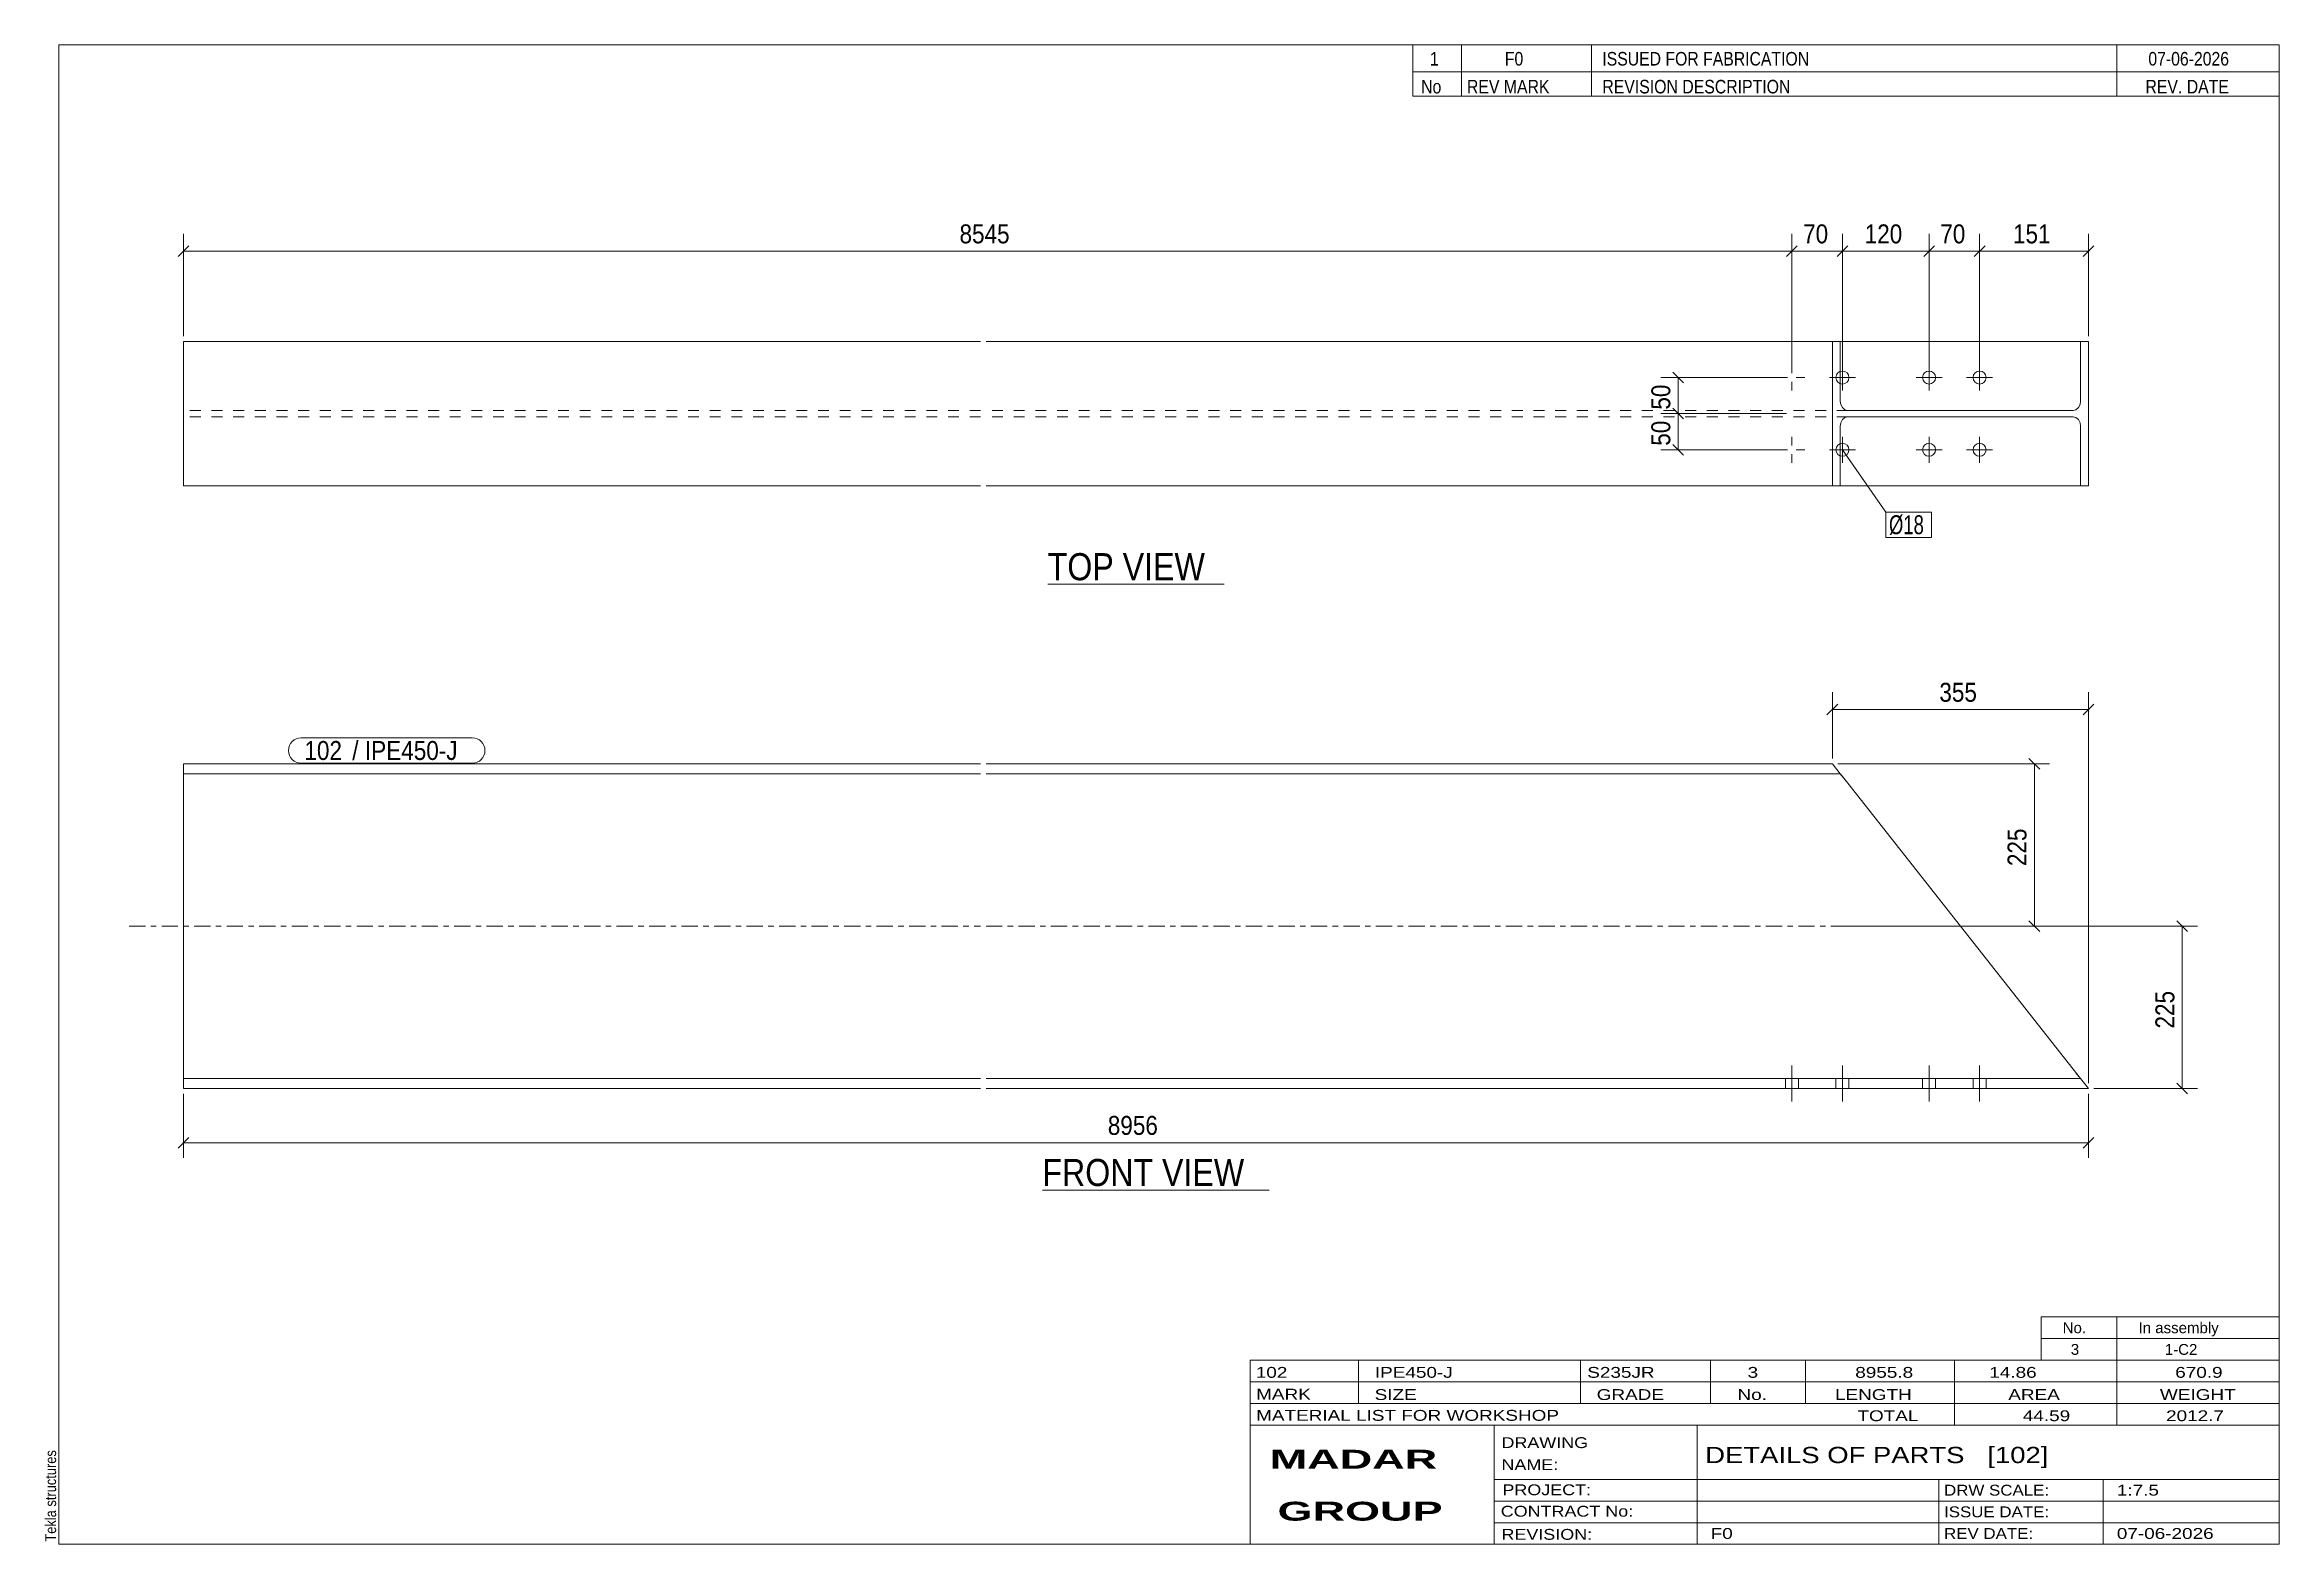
# Model space of a CAD drawing. Header units: millimetres. Extents: x 2 to 415, y 5 to 282.
import ezdxf

# ---------------------------------------------------------------- set-up
doc = ezdxf.new("R2010")
doc.units = ezdxf.units.MM
for name, pattern in [('XKITLINE00', [0]), ('XKITLINE02', [4, 2, -2]), ('XKITLINE03', [6, 3, -1, 1, -1])]:
    doc.linetypes.add(name, pattern=pattern)
for name, color, linetype, lineweight in [('Bolt', 3, 'Continuous', 0), ('BoltMark', 7, 'Continuous', 0), ('Dimensions', 7, 'Continuous', 0), ('DrawingSheet', 5, 'Continuous', 0), ('OtherObjectType', 7, 'Continuous', 0), ('Part', 2, 'Continuous', 0), ('PartMark', 7, 'Continuous', 0)]:
    doc.layers.add(name, color=color, linetype=linetype, lineweight=lineweight)
doc.styles.add('ARIAL', font='ARIAL.TTF')
doc.styles.add('ARIAL_BOLD', font='ARIALBD.TTF')
doc.styles.add('ARIAL_NARROW', font='ARIALN.TTF')

# ---------------------------------------------------------------- blocks, each defined once
blk = doc.blocks.new('*A1')
at = {"layer": 'Bolt', "color": 3, "linetype": 'XKITLINE00', "lineweight": 0}
for p, q in [((323.8, 91.04), (323.8, 89.18)), ((323.8, 91.04), (323.8, 89.18)), ((325, 93.44), (325, 86.78)), ((325, 93.44), (325, 86.78)), ((326.2, 91.04), (326.2, 89.18)), ((326.2, 91.04), (326.2, 89.18)), ((333.13, 91.04), (333.13, 89.18)), ((333.13, 91.04), (333.13, 89.18)), ((334.33, 93.44), (334.33, 86.78)), ((334.33, 93.44), (334.33, 86.78)), ((335.53, 91.04), (335.53, 89.18)), ((335.53, 91.04), (335.53, 89.18)), ((349.13, 91.04), (349.13, 89.18)), ((349.13, 91.04), (349.13, 89.18)), ((350.33, 93.44), (350.33, 86.78)), ((350.33, 93.44), (350.33, 86.78)), ((351.53, 91.04), (351.53, 89.18)), ((351.53, 91.04), (351.53, 89.18)), ((358.47, 91.04), (358.47, 89.18)), ((358.47, 91.04), (358.47, 89.18)), ((359.67, 93.44), (359.67, 86.78)), ((359.67, 93.44), (359.67, 86.78)), ((360.87, 91.04), (360.87, 89.18)), ((360.87, 91.04), (360.87, 89.18))]:
    blk.add_line(p, q, dxfattribs=at)
blk = doc.blocks.new('*A2')
at = {"layer": 'Part', "color": 2, "linetype": 'XKITLINE00', "lineweight": 0}
for p, q in [((28, 89.18), (28, 149.18)), ((28, 149.18), (175.2, 149.18)), ((176.2, 149.18), (332.47, 149.18)), ((333.94, 147.31), (332.47, 149.18)), ((175.2, 147.31), (28, 147.31)), ((333.94, 147.31), (176.2, 147.31)), ((335.31, 145.58), (333.94, 147.31)), ((376.94, 92.78), (335.31, 145.58)), ((175.2, 91.04), (28, 91.04)), ((378.3, 91.04), (176.2, 91.04)), ((376.94, 92.78), (378.3, 91.04)), ((379.77, 89.18), (378.3, 91.04)), ((175.2, 89.18), (28, 89.18)), ((379.77, 89.18), (176.2, 89.18))]:
    blk.add_line(p, q, dxfattribs=at)
at = {"layer": 'Part', "color": 7, "linetype": 'XKITLINE02', "lineweight": 0}
for p, q in [((335.31, 145.58), (334.05, 147.18)), ((378.3, 91.04), (377.46, 92.11))]:
    blk.add_line(p, q, dxfattribs=at)
at = {"layer": 'Part', "color": 7, "linetype": 'XKITLINE03', "lineweight": 0}
for p, q in [((18, 119.18), (175.2, 119.18)), ((176.2, 119.18), (366.12, 119.18))]:
    blk.add_line(p, q, dxfattribs=at)
blk = doc.blocks.new('*A3')
at = {"layer": 'Bolt', "color": 3, "linetype": 'XKITLINE00', "lineweight": 0}
for p, q in [((325, 222.92), (325, 221.32)), ((334.33, 218.12), (334.33, 222.92)), ((350.33, 218.12), (350.33, 222.92)), ((359.67, 218.12), (359.67, 222.92)), ((322.6, 220.52), (324.2, 220.52)), ((325, 218.12), (325, 219.72)), ((327.4, 220.52), (325.8, 220.52)), ((331.93, 220.52), (336.73, 220.52)), ((347.93, 220.52), (352.73, 220.52)), ((357.27, 220.52), (362.07, 220.52)), ((322.6, 207.18), (324.2, 207.18)), ((325, 209.58), (325, 207.98)), ((325, 204.78), (325, 206.38)), ((327.4, 207.18), (325.8, 207.18)), ((331.93, 207.18), (336.73, 207.18)), ((334.33, 204.78), (334.33, 209.58)), ((347.93, 207.18), (352.73, 207.18)), ((350.33, 204.78), (350.33, 209.58)), ((357.27, 207.18), (362.07, 207.18)), ((359.67, 204.78), (359.67, 209.58))]:
    blk.add_line(p, q, dxfattribs=at)
for centre in [(334.33, 220.52), (350.33, 220.52), (359.67, 220.52), (334.33, 207.18), (350.33, 207.18), (359.67, 207.18)]:
    blk.add_circle(centre, 1.2, dxfattribs=at)
blk = doc.blocks.new('*A4')
at = {"layer": 'Part', "color": 2, "linetype": 'XKITLINE00', "lineweight": 0}
for p, q in [((28, 200.52), (28, 227.18)), ((28, 227.18), (175.2, 227.18)), ((176.2, 227.18), (379.77, 227.18)), ((332.47, 200.52), (332.47, 227.18)), ((333.94, 216.18), (333.94, 227.18)), ((378.3, 227.18), (378.3, 216.18)), ((379.77, 227.18), (379.77, 200.52)), ((334.05, 215.52), (333.94, 216.18)), ((334.34, 214.96), (334.05, 215.52)), ((334.79, 214.58), (334.34, 214.96)), ((335.31, 214.45), (334.79, 214.58)), ((377.46, 214.58), (376.94, 214.45)), ((377.9, 214.96), (377.46, 214.58)), ((378.2, 215.52), (377.9, 214.96)), ((378.3, 216.18), (378.2, 215.52)), ((333.94, 211.52), (334.05, 212.18)), ((333.94, 200.52), (333.94, 211.52)), ((334.05, 212.18), (334.34, 212.74)), ((334.34, 212.74), (334.79, 213.12)), ((334.79, 213.12), (335.31, 213.25)), ((376.94, 214.45), (335.31, 214.45)), ((376.94, 213.25), (335.31, 213.25)), ((376.94, 213.25), (377.46, 213.12)), ((377.46, 213.12), (377.9, 212.74)), ((377.9, 212.74), (378.2, 212.18)), ((378.2, 212.18), (378.3, 211.52)), ((378.3, 200.52), (378.3, 211.52)), ((175.2, 200.52), (28, 200.52)), ((379.77, 200.52), (176.2, 200.52))]:
    blk.add_line(p, q, dxfattribs=at)
at = {"layer": 'Part', "color": 7, "linetype": 'XKITLINE02', "lineweight": 0}
for p, q in [((175.2, 214.45), (28, 214.45)), ((175.2, 213.25), (28, 213.25)), ((335.31, 214.45), (176.2, 214.45)), ((335.31, 213.25), (176.2, 213.25))]:
    blk.add_line(p, q, dxfattribs=at)
blk = doc.blocks.new('*A5')
at = {"layer": 'DrawingSheet', "color": 5, "linetype": 'XKITLINE00', "lineweight": 0}
for p, q in [((415, 282), (5, 282)), ((5, 282), (5, 5)), ((415, 5), (415, 282)), ((5, 5), (415, 5))]:
    blk.add_line(p, q, dxfattribs=at)
at = {"layer": 'DrawingSheet', "color": 5, "style": 'ARIAL', "width": 0.85}
blk.add_text('Tekla structures', height=2, rotation=90, dxfattribs=at).set_placement((4.5, 5.5))
blk = doc.blocks.new('*A6')
at = {"layer": 'OtherObjectType', "color": 7, "linetype": 'XKITLINE00', "lineweight": 0}
for p, q in [((371, 47), (415, 47)), ((371, 43), (371, 47)), ((385, 43), (385, 47)), ((415, 43), (415, 47)), ((371, 43), (415, 43)), ((371, 39), (371, 43)), ((385, 39), (385, 43)), ((415, 39), (415, 43)), ((371, 39), (415, 39))]:
    blk.add_line(p, q, dxfattribs=at)
at = {"layer": 'OtherObjectType', "color": 7, "style": 'ARIAL_NARROW', "width": 1.211571}
for s, p in [('No.', (375, 44)), ('In assembly', (389, 44)), ('3', (376.5, 40)), ('1-C2', (393.86, 40))]:
    blk.add_text(s, height=2, dxfattribs=at).set_placement(p)
blk = doc.blocks.new('*A7')
at = {"layer": 'OtherObjectType', "color": 7, "linetype": 'XKITLINE00', "lineweight": 0}
for p, q in [((255, 282), (415, 282)), ((415, 282), (255, 282)), ((255, 282), (255, 277)), ((264, 282), (264, 277)), ((288, 282), (288, 277)), ((385, 282), (385, 277)), ((415, 282), (415, 277)), ((255, 277), (415, 277)), ((255, 277), (255, 272.5)), ((255, 277), (415, 277)), ((264, 277), (264, 272.5)), ((288, 277), (288, 272.5)), ((385, 277), (385, 272.5)), ((415, 277), (415, 272.5)), ((415, 272.5), (255, 272.5))]:
    blk.add_line(p, q, dxfattribs=at)
at = {"layer": 'OtherObjectType', "color": 7, "style": 'ARIAL_NARROW'}
for s, width, p in [('1', 1.017001, (258.16, 278.15)), ('F0', 1.017001, (272, 278.15)), ('ISSUED FOR FABRICATION', 1.017001, (290, 278.15)), ('07-06-2026', 1.017001, (390.82, 278.15)), ('No', 1.02, (256.54, 273)), ('REV MARK', 1.02, (265, 273)), ('REVISION DESCRIPTION', 1.02, (290, 273)), ('REV. DATE', 1.02, (390.28, 273))]:
    blk.add_text(s, height=2.5, dxfattribs=dict(at, width=width)).set_placement(p)
blk = doc.blocks.new('*A8')
at = {"layer": 'OtherObjectType', "color": 7, "linetype": 'XKITLINE00', "lineweight": 0}
for p, q in [((225, 39), (415, 39)), ((225, 39), (225, 35)), ((225, 39), (415, 39)), ((245, 35), (245, 39)), ((286, 35), (286, 39)), ((310, 35), (310, 39)), ((327.5, 35), (327.5, 39)), ((355, 35), (355, 39)), ((385, 35), (385, 39)), ((415, 35), (415, 39)), ((225, 35), (415, 35)), ((225, 35), (225, 5)), ((225, 35), (415, 35)), ((245, 31), (245, 35)), ((286, 31), (286, 35)), ((310, 31), (310, 35)), ((327.5, 31), (327.5, 35)), ((355, 31), (355, 35)), ((385, 31), (385, 35)), ((415, 31), (415, 35)), ((225, 31), (415, 31)), ((355, 27), (355, 31)), ((385, 27), (385, 31)), ((415, 27), (415, 31)), ((225, 27), (415, 27)), ((270, 21), (270, 27)), ((307.5, 17), (307.5, 27)), ((415, 21), (415, 27)), ((270, 21), (270, 5)), ((415, 17), (415, 21)), ((270, 17), (415, 17)), ((307.5, 5), (307.5, 17)), ((352.16, 13), (352.16, 17)), ((382.5, 5), (382.5, 17)), ((415, 13), (415, 17)), ((270, 13), (415, 13)), ((352.16, 5), (352.16, 13)), ((415, 9), (415, 13)), ((270, 9), (415, 9)), ((415, 5), (415, 9)), ((225, 5), (415, 5)), ((262.5, 5), (415, 5))]:
    blk.add_line(p, q, dxfattribs=at)
at = {"layer": 'OtherObjectType', "color": 7, "style": 'ARIAL_NARROW'}
for s, height, width, p in [('102', 2, 1.525501, (226.01, 35.76)), ('IPE450-J', 2, 1.525501, (248, 35.76)), ('S235JR', 2, 1.525501, (287.22, 35.76)), ('3', 2, 1.525501, (316.82, 35.76)), ('8955.8', 2, 1.525501, (336.7, 35.76)), ('14.86', 2, 1.525501, (361.45, 35.76)), ('670.9', 2, 1.525501, (395.78, 35.76)), ('MARK', 2, 1.525501, (226.08, 31.73)), ('SIZE', 2, 1.525501, (247.96, 31.66)), ('GRADE', 2, 1.525501, (288.96, 31.66)), ('No.', 2, 1.525501, (314.96, 31.66)), ('LENGTH', 2, 1.525501, (332.96, 31.66)), ('AREA', 2, 1.525501, (364.96, 31.66)), ('WEIGHT', 2, 1.525501, (392.96, 31.66)), ('MATERIAL LIST FOR WORKSHOP', 2, 1.525501, (226.08, 27.82)), ('TOTAL', 2, 1.525501, (337.1, 27.75)), ('44.59', 2, 1.525501, (367.64, 27.75)), ('2012.7', 2, 1.525501, (394.09, 27.75)), ('DRAWING', 2, 1.445, (271.38, 22.78)), ('NAME:', 2, 1.445, (271.38, 18.72)), ('DETAILS OF PARTS   [102]', 3, 1.474651, (309, 20)), ('PROJECT:', 2, 1.445, (271.55, 14.07)), ('DRW SCALE:', 2, 1.36, (353.1, 14)), ('1:7.5', 2, 1.525501, (385, 14)), ('CONTRACT No:', 2, 1.445, (271.25, 10.11)), ('ISSUE DATE:', 2, 1.36, (353.1, 10)), ('REVISION:', 2, 1.445, (271.38, 5.84)), ('F0', 2, 1.525501, (310, 6)), ('REV DATE:', 2, 1.36, (353.1, 6)), ('07-06-2026', 2, 1.525501, (385, 6))]:
    blk.add_text(s, height=height, dxfattribs=dict(at, width=width)).set_placement(p)
at = {"layer": 'OtherObjectType', "color": 1, "style": 'ARIAL_BOLD', "width": 1.7}
for s, p in [('MADAR ', (228.58, 18.97)), ('GROUP', (230.03, 9.37))]:
    blk.add_text(s, height=3.5, dxfattribs=at).set_placement(p)
blk = doc.blocks.new('*A9')
at = {"layer": 'Dimensions', "color": 7, "linetype": 'XKITLINE00', "lineweight": 0}
for p, q in [((396.08, 120.17), (398.06, 118.19)), ((357.12, 119.18), (399.87, 119.18)), ((397.07, 89.18), (397.07, 119.18)), ((380.77, 89.18), (399.87, 89.18)), ((396.08, 90.17), (398.06, 88.19))]:
    blk.add_line(p, q, dxfattribs=at)
at = {"layer": 'Dimensions', "color": 3}
for p in [(397.07, 119.18), (397.07, 89.18)]:
    blk.add_point(p, dxfattribs=at)
at = {"layer": 'Dimensions', "color": 3, "style": 'ARIAL', "width": 0.85}
blk.add_text('225', height=3.5, rotation=90.0002, dxfattribs=at).set_placement((395.62, 100.28))
blk = doc.blocks.new('*A10')
at = {"layer": 'Dimensions', "color": 7, "linetype": 'XKITLINE00', "lineweight": 0}
for p, q in [((333.47, 149.18), (372.57, 149.18)), ((368.78, 150.17), (370.76, 148.19)), ((369.77, 119.18), (369.77, 149.18)), ((368.78, 120.17), (370.76, 118.19)), ((333.47, 119.18), (372.57, 119.18))]:
    blk.add_line(p, q, dxfattribs=at)
at = {"layer": 'Dimensions', "color": 3}
for p in [(369.77, 149.18), (369.77, 119.18)]:
    blk.add_point(p, dxfattribs=at)
at = {"layer": 'Dimensions', "color": 3, "style": 'ARIAL', "width": 0.85}
blk.add_text('225', height=3.5, rotation=90.0002, dxfattribs=at).set_placement((368.32, 130.28))
blk = doc.blocks.new('*A11')
at = {"layer": 'Dimensions', "color": 7, "linetype": 'XKITLINE00', "lineweight": 0}
for p, q in [((28, 88.18), (28, 76.38)), ((379.77, 88.18), (379.77, 76.38)), ((28.99, 80.17), (27.01, 78.19)), ((28, 79.18), (379.77, 79.18)), ((380.76, 80.17), (378.78, 78.19))]:
    blk.add_line(p, q, dxfattribs=at)
at = {"layer": 'Dimensions', "color": 3}
for p in [(28, 79.18), (379.77, 79.18)]:
    blk.add_point(p, dxfattribs=at)
at = {"layer": 'Dimensions', "color": 3, "style": 'ARIAL', "width": 0.85}
blk.add_text('8956', height=3.5, dxfattribs=at).set_placement((198.69, 80.63))
blk = doc.blocks.new('*A12')
at = {"layer": 'Dimensions', "color": 7, "linetype": 'XKITLINE00', "lineweight": 0}
for p, q in [((332.47, 150.18), (332.47, 162.38)), ((379.77, 90.18), (379.77, 162.38)), ((333.46, 160.17), (331.48, 158.19)), ((332.47, 159.18), (379.77, 159.18)), ((380.76, 160.17), (378.78, 158.19))]:
    blk.add_line(p, q, dxfattribs=at)
at = {"layer": 'Dimensions', "color": 3}
for p in [(332.47, 159.18), (379.77, 159.18)]:
    blk.add_point(p, dxfattribs=at)
at = {"layer": 'Dimensions', "color": 3, "style": 'ARIAL', "width": 0.85}
blk.add_text('355', height=3.5, dxfattribs=at).set_placement((352.23, 160.63))
blk = doc.blocks.new('*A13')
at = {"layer": 'PartMark', "color": 7, "linetype": 'XKITLINE00', "lineweight": 0}
for p, q in [((49.75, 153.98), (81.34, 153.98)), ((49.75, 149.28), (81.34, 149.28))]:
    blk.add_line(p, q, dxfattribs=at)
for centre, start, end in [((49.75, 151.63), 90, 270), ((81.34, 151.63), 270, 90)]:
    blk.add_arc(centre, 2.35, start, end, dxfattribs=at)
at = {"layer": 'PartMark', "color": 1, "style": 'ARIAL', "width": 0.85}
blk.add_text('102', height=3.5, dxfattribs=at).set_placement((50.35, 149.88))
at = {"layer": 'PartMark', "color": 3, "style": 'ARIAL', "width": 0.85}
for s, p in [('/', (59.19, 149.88)), ('IPE450-J', (61.53, 149.88))]:
    blk.add_text(s, height=3.5, dxfattribs=at).set_placement(p)
blk = doc.blocks.new('*A14')
at = {"layer": 'OtherObjectType', "color": 7, "linetype": 'XKITLINE00', "lineweight": 0}
blk.add_line((186.61, 70.43), (228.46, 70.43), dxfattribs=at)
at = {"layer": 'OtherObjectType', "color": 3, "style": 'ARIAL', "width": 0.85}
blk.add_text('FRONT VIEW', height=5, dxfattribs=at).set_placement((186.61, 71.18))
blk = doc.blocks.new('*A15')
at = {"layer": 'Dimensions', "color": 7, "linetype": 'XKITLINE00', "lineweight": 0}
for p, q in [((303.01, 214.84), (304.99, 212.86)), ((324, 213.85), (300.8, 213.85)), ((304, 207.18), (304, 213.85)), ((324, 207.18), (300.8, 207.18)), ((303.01, 208.17), (304.99, 206.19))]:
    blk.add_line(p, q, dxfattribs=at)
at = {"layer": 'Dimensions', "color": 3}
for p in [(304, 213.85), (304, 207.18)]:
    blk.add_point(p, dxfattribs=at)
at = {"layer": 'Dimensions', "color": 3, "style": 'ARIAL', "width": 0.85}
blk.add_text('50', height=3.5, rotation=90.0002, dxfattribs=at).set_placement((302.55, 207.92))
blk = doc.blocks.new('*A16')
at = {"layer": 'Dimensions', "color": 7, "linetype": 'XKITLINE00', "lineweight": 0}
for p, q in [((324, 220.52), (300.8, 220.52)), ((303.01, 221.51), (304.99, 219.53)), ((304, 213.85), (304, 220.52)), ((303.01, 214.84), (304.99, 212.86)), ((324, 213.85), (300.8, 213.85))]:
    blk.add_line(p, q, dxfattribs=at)
at = {"layer": 'Dimensions', "color": 3}
for p in [(304, 220.52), (304, 213.85)]:
    blk.add_point(p, dxfattribs=at)
at = {"layer": 'Dimensions', "color": 3, "style": 'ARIAL', "width": 0.85}
blk.add_text('50', height=3.5, rotation=90.0002, dxfattribs=at).set_placement((302.55, 214.59))
blk = doc.blocks.new('*A17')
at = {"layer": 'Dimensions', "color": 7, "linetype": 'XKITLINE00', "lineweight": 0}
for p, q in [((28.99, 244.84), (27.01, 242.86)), ((28, 228.18), (28, 247.05)), ((28, 243.85), (325, 243.85)), ((325.99, 244.84), (324.01, 242.86)), ((325, 221.52), (325, 247.05))]:
    blk.add_line(p, q, dxfattribs=at)
at = {"layer": 'Dimensions', "color": 3}
for p in [(28, 243.85), (325, 243.85)]:
    blk.add_point(p, dxfattribs=at)
at = {"layer": 'Dimensions', "color": 3, "style": 'ARIAL', "width": 0.85}
blk.add_text('8545', height=3.5, dxfattribs=at).set_placement((171.31, 245.3))
blk = doc.blocks.new('*A18')
at = {"layer": 'Dimensions', "color": 7, "linetype": 'XKITLINE00', "lineweight": 0}
for p, q in [((325.99, 244.84), (324.01, 242.86)), ((325, 221.52), (325, 247.05)), ((325, 243.85), (334.33, 243.85)), ((335.32, 244.84), (333.34, 242.86)), ((334.33, 221.52), (334.33, 247.05))]:
    blk.add_line(p, q, dxfattribs=at)
at = {"layer": 'Dimensions', "color": 3}
for p in [(325, 243.85), (334.33, 243.85)]:
    blk.add_point(p, dxfattribs=at)
at = {"layer": 'Dimensions', "color": 3, "style": 'ARIAL', "width": 0.85}
blk.add_text('70', height=3.5, dxfattribs=at).set_placement((327.07, 245.3))
blk = doc.blocks.new('*A19')
at = {"layer": 'Dimensions', "color": 7, "linetype": 'XKITLINE00', "lineweight": 0}
for p, q in [((335.32, 244.84), (333.34, 242.86)), ((334.33, 221.52), (334.33, 247.05)), ((334.33, 243.85), (350.33, 243.85)), ((351.32, 244.84), (349.34, 242.86)), ((350.33, 221.52), (350.33, 247.05))]:
    blk.add_line(p, q, dxfattribs=at)
at = {"layer": 'Dimensions', "color": 3}
for p in [(334.33, 243.85), (350.33, 243.85)]:
    blk.add_point(p, dxfattribs=at)
at = {"layer": 'Dimensions', "color": 3, "style": 'ARIAL', "width": 0.85}
blk.add_text('120', height=3.5, dxfattribs=at).set_placement((338.44, 245.3))
blk = doc.blocks.new('*A20')
at = {"layer": 'Dimensions', "color": 7, "linetype": 'XKITLINE00', "lineweight": 0}
for p, q in [((351.32, 244.84), (349.34, 242.86)), ((350.33, 221.52), (350.33, 247.05)), ((350.33, 243.85), (359.67, 243.85)), ((360.66, 244.84), (358.68, 242.86)), ((359.67, 221.52), (359.67, 247.05))]:
    blk.add_line(p, q, dxfattribs=at)
at = {"layer": 'Dimensions', "color": 3}
for p in [(350.33, 243.85), (359.67, 243.85)]:
    blk.add_point(p, dxfattribs=at)
at = {"layer": 'Dimensions', "color": 3, "style": 'ARIAL', "width": 0.85}
blk.add_text('70', height=3.5, dxfattribs=at).set_placement((352.4, 245.3))
blk = doc.blocks.new('*A21')
at = {"layer": 'Dimensions', "color": 7, "linetype": 'XKITLINE00', "lineweight": 0}
for p, q in [((360.66, 244.84), (358.68, 242.86)), ((359.67, 221.52), (359.67, 247.05)), ((359.67, 243.85), (379.77, 243.85)), ((380.76, 244.84), (378.78, 242.86)), ((379.77, 228.18), (379.77, 247.05))]:
    blk.add_line(p, q, dxfattribs=at)
at = {"layer": 'Dimensions', "color": 3}
for p in [(359.67, 243.85), (379.77, 243.85)]:
    blk.add_point(p, dxfattribs=at)
at = {"layer": 'Dimensions', "color": 3, "style": 'ARIAL', "width": 0.85}
blk.add_text('151', height=3.5, dxfattribs=at).set_placement((365.83, 245.3))
blk = doc.blocks.new('*A22')
at = {"layer": 'BoltMark', "color": 7, "linetype": 'XKITLINE00', "lineweight": 0}
for p, q in [((334.33, 207.18), (342.33, 195.68)), ((342.33, 195.68), (350.77, 195.68)), ((342.33, 190.98), (342.33, 195.68)), ((350.77, 190.98), (350.77, 195.68)), ((342.33, 190.98), (350.77, 190.98))]:
    blk.add_line(p, q, dxfattribs=at)
at = {"layer": 'BoltMark', "color": 3, "style": 'ARIAL_NARROW', "width": 0.85}
blk.add_text('Ø18', height=3.5, dxfattribs=at).set_placement((342.93, 191.58))
blk = doc.blocks.new('*A23')
at = {"layer": 'OtherObjectType', "color": 7, "linetype": 'XKITLINE00', "lineweight": 0}
blk.add_line((187.59, 182.33), (220.19, 182.33), dxfattribs=at)
at = {"layer": 'OtherObjectType', "color": 3, "style": 'ARIAL', "width": 0.85}
blk.add_text('TOP VIEW', height=5, dxfattribs=at).set_placement((187.59, 183.08))

msp = doc.modelspace()

# ---------------------------------------------------------------- block references
at = {"lineweight": 0}
for name in ['*A5', '*A7', '*A17', '*A18', '*A19', '*A20', '*A21', '*A4', '*A3', '*A16', '*A15', '*A22', '*A23', '*A12', '*A13', '*A2', '*A10', '*A9', '*A1', '*A11', '*A14', '*A6', '*A8']:
    msp.add_blockref(name, (0, 0), dxfattribs=at)

doc.saveas('drawing.dxf')
